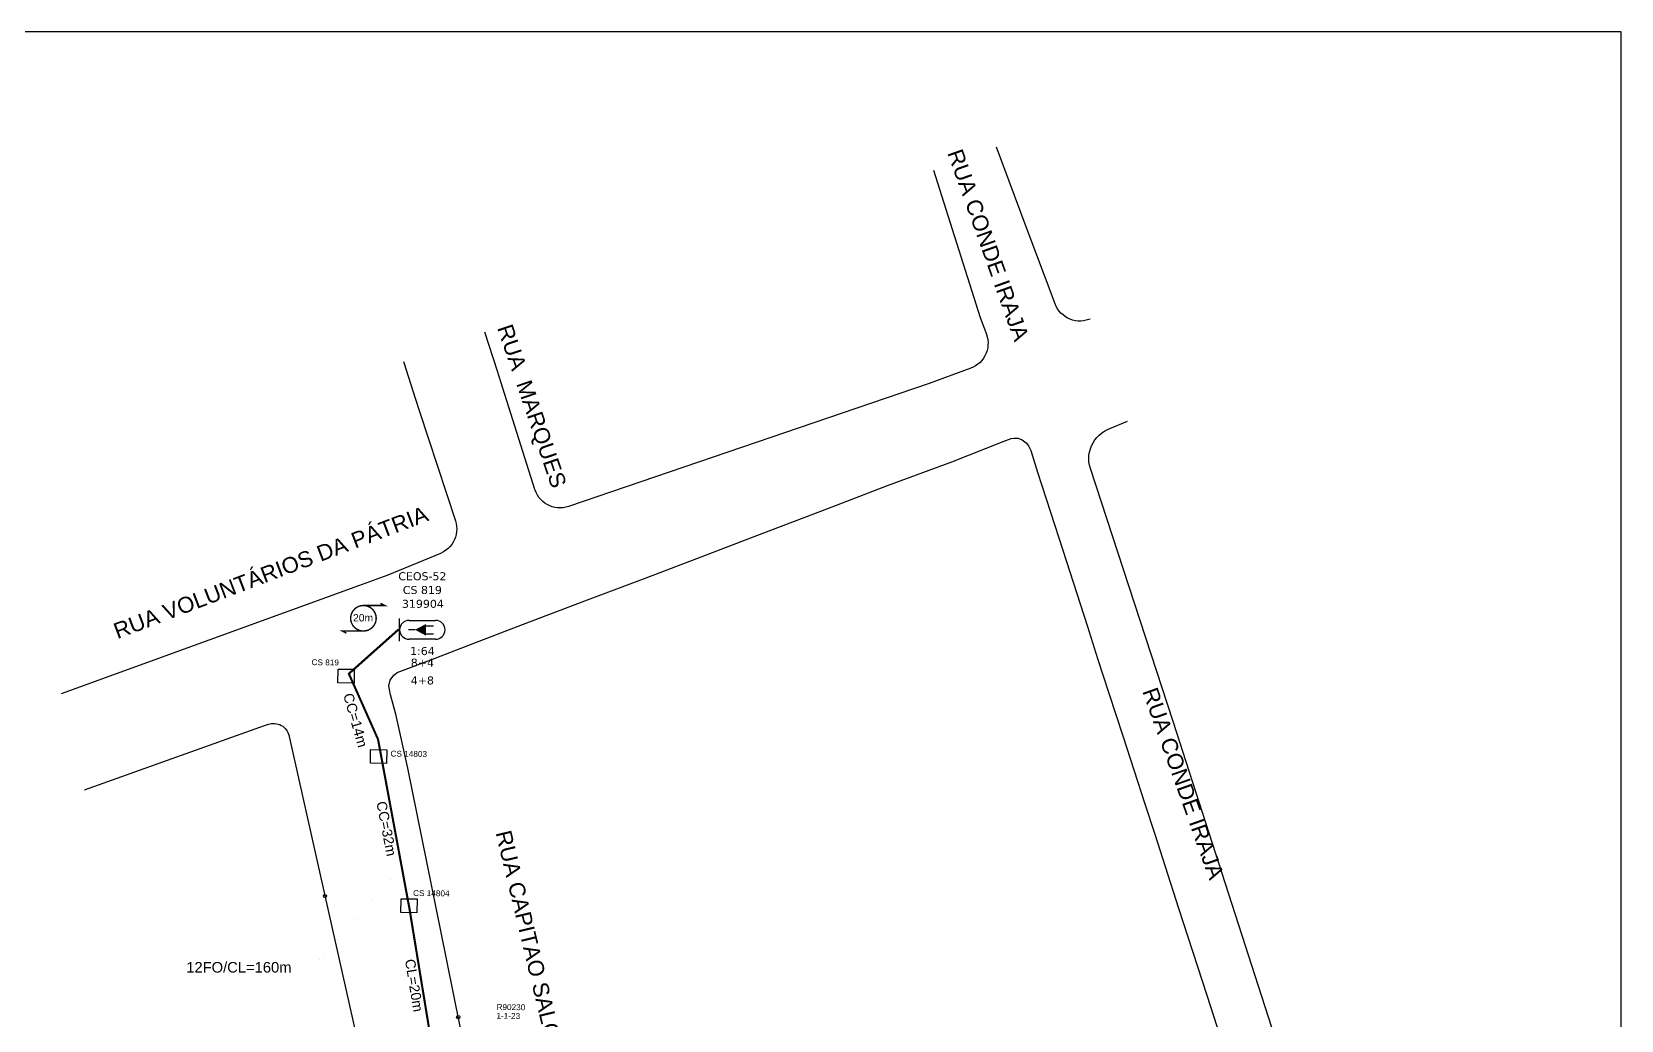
# Model space of a CAD drawing. Header units: millimetres. Extents: x 124 to 962, y 62 to 656.
# Drawn here: x 510.2 to 962.1, y 374.6 to 655.6 of the extents above; entities that cross this region are included whole.
import ezdxf
from ezdxf.enums import TextEntityAlignment as Align

# ---------------------------------------------------------------- set-up
doc = ezdxf.new("R2010")
doc.units = ezdxf.units.MM
doc.header["$LTSCALE"] = 0.1
doc.header["$MEASUREMENT"] = 0
for name, color, linetype in [('20.4-CEOS', 1, 'Continuous'), ('GIR_LV_EDIFICIOS', 7, 'Continuous'), ('JFO', 6, 'Continuous'), ('label_cabos', 7, 'Continuous'), ('MUB_DIVISA', 7, 'Continuous'), ('MUB_QUADRAS', 253, 'Continuous'), ('PROJETO NOVO', 60, 'Continuous'), ('SEGMENTO_texto', 7, 'Continuous')]:
    doc.layers.add(name, color=color, linetype=linetype)
doc.styles.add('siredit', font='verdana.ttf')
doc.styles.get("Standard").update_dxf_attribs({"font": 'arial.ttf'})

# ---------------------------------------------------------------- blocks, each defined once
blk = doc.blocks.new('DV')
at = {"linetype": 'Continuous'}
blk.add_circle((0, 0), 0.00000275, dxfattribs=at)
blk = doc.blocks.new('MHMZ')
at = {"color": 5}
for p, q in [((-0.0000133, 0.0000116), (0.000014, 0.0000116)), ((-0.0000133, -0.0000118), (-0.0000133, 0.0000116)), ((0.000014, 0.0000116), (0.000014, -0.0000118)), ((0.000014, -0.0000118), (-0.0000133, -0.0000118))]:
    blk.add_line(p, q, dxfattribs=at)
blk = doc.blocks.new('CEOS_RP_CT_DRT')
at = {"layer": '20.4-CEOS', "color": 0}
for p, q in [((-4.54, 1.19), (-1.19, 1.19)), ((-1.19, -1.19), (-4.54, -1.19))]:
    blk.add_line(p, q, dxfattribs=at)
for points in [[(-5.73, -1.43), (-5.73, 1.44)], [(-3.79, 0), (-4.59, 0)], [(-2.47, 0.48), (-1.45, 0.48)], [(-2.47, -0.52), (-1.45, -0.52)]]:
    blk.add_lwpolyline(points, dxfattribs=at)
blk.add_lwpolyline([(-3.79, 0, 0, 1.47, 0), (-2.41, 0, 1.47, 1.47, 0)], format="xyseb", dxfattribs=at)
for centre, start, end in [((-4.54, 0), 90, 270), ((-1.19, 0), 270, 90)]:
    blk.add_arc(centre, 1.19, start, end, dxfattribs=at)
at = {"layer": '20.4-CEOS', "color": 7, "style": 'siredit'}
for tag, p in [('Nº_DA_CEOS', (-2.86, 5.6)), ('LOCAL', (-2.86, 4.24)), ('SAP', (-2.86, 2.78)), ('RACIO_SPLITAGEM', (-2.86, -1.88)), ('FIBRAS_SPLITTER', (-2.86, -3.58)), ('FIBRAS_TOP_C', (-2.86, -5.08)), ('RESERVA_FINAIS', (-2.86, -6.39))]:
    blk.add_attdef(tag, text='', height=1.01, dxfattribs=at).set_placement(p, align=Align.TOP_CENTER)

msp = doc.modelspace()

# ---------------------------------------------------------------- linework, layer by layer
msp.add_lwpolyline([(123.57, 61.57), (962.14, 61.57), (962.14, 655.57), (123.57, 655.57), (123.57, 61.57)])
at = {"linetype": 'Continuous', "const_width": 0.0015}
msp.add_lwpolyline([(612.67, 415.15), (589.66, 389.11), (583.98, 389.11)], dxfattribs=at)
at = {"layer": 'JFO', "color": 1, "const_width": 0.403}
msp.add_lwpolyline([(604.5, 492.49, 1.000012), (604.5, 485.24, 0.999978)], format="xyb", close=True, dxfattribs=at)
for points in [[(604.5, 492.49), (610.55, 492.49), (609.34, 493.1)], [(604.5, 485.24), (598.45, 485.24), (599.66, 484.63)]]:
    msp.add_lwpolyline(points, dxfattribs=at)
at = {"layer": 'MUB_QUADRAS', "linetype": 'Continuous'}
for points in [[(811.12, 573.92), (810.8, 573.8), (810.05, 573.56), (809.28, 573.41), (808.5, 573.34), (807.72, 573.35), (806.94, 573.44), (806.16, 573.62), (805.43, 573.88), (804.71, 574.21), (804.03, 574.6), (803.42, 575.08), (802.83, 575.6), (802.32, 576.2), (801.86, 576.83), (801.48, 577.52), (801.18, 578.2), (793.25, 599.33), (784.55, 622.75)], [(766.62, 616.27), (768.91, 609.08), (779.88, 574.33), (781.64, 569.62), (781.65, 569.57), (781.88, 568.82), (782.03, 568.04), (782.1, 567.26), (782.09, 566.48), (782, 565.7), (781.82, 564.94), (781.56, 564.19), (781.23, 563.48), (780.83, 562.81), (780.35, 562.18), (779.82, 561.61), (779.22, 561.1), (778.58, 560.65), (777.89, 560.26), (777.17, 559.96), (765.33, 555.64), (662.84, 520.63), (662.07, 520.42), (661.31, 520.28), (660.53, 520.22), (659.73, 520.25), (658.97, 520.37), (658.2, 520.57), (657.47, 520.84), (656.76, 521.18), (656.09, 521.6), (655.47, 522.08), (654.92, 522.62), (654.41, 523.24), (653.97, 523.88), (653.61, 524.57), (653.31, 525.31), (653.27, 525.46), (643.55, 556.12)], [(643.55, 556.12), (642.62, 559.06), (639.06, 570.2)], [(615.92, 561.84), (619.32, 551.12), (620.47, 547.62), (630.66, 516.59), (630.86, 515.83), (630.99, 515.05), (631.04, 514.27), (630.99, 513.49), (630.87, 512.71), (630.68, 511.96), (630.39, 511.22), (630.03, 510.52), (629.61, 509.86), (629.12, 509.24), (628.56, 508.69), (627.96, 508.19), (627.3, 507.76), (626.6, 507.4), (626.42, 507.32), (611.48, 501.1), (603.1, 498.06)], [(878.76, 323.18), (850.59, 410.42), (834.75, 459.5), (811.2, 531.47), (810.96, 532.39), (810.81, 533.32), (810.75, 534.25), (810.8, 535.19), (810.95, 536.12), (811.19, 537.04), (811.53, 537.92), (811.95, 538.76), (812.46, 539.54), (813.05, 540.28), (813.72, 540.95), (814.44, 541.54), (815.24, 542.06), (816.08, 542.48), (816.78, 542.77), (821.79, 544.92)], [(644.29, 311.85), (626.62, 399.51), (617.13, 446.21), (613.76, 461.58), (612.19, 467.14), (611.9, 468.58), (611.77, 469.63), (612.12, 471.27), (613.12, 472.69), (614.05, 473.47), (623.63, 477.07), (637.45, 482.38), (649.72, 487.05), (667.43, 493.8), (684.86, 500.38), (699.27, 505.9), (716.38, 512.43), (736.58, 520.11), (753.55, 526.59), (771.78, 533.37), (786.42, 539.09), (788.69, 539.94), (789.57, 540.09), (790.7, 540.02), (791.77, 539.55), (792.97, 538.77), (793.58, 537.89), (794.23, 536.53), (796.19, 530.36), (799.83, 518.99), (803.35, 508.21), (807.31, 495.91), (810.39, 486.49), (813.26, 477.45), (816.46, 467.61), (820.4, 455.49), (823.65, 445.46), (826.58, 436.41), (829.49, 427.45), (832.45, 418.31), (836.24, 406.5), (844.29, 381.68), (850.84, 361.45)], [(603.1, 498.06), (518.59, 467.41)], [(525.23, 440.1), (576.41, 458.35), (577.49, 458.72), (577.94, 458.86), (578.4, 458.93), (578.87, 458.96), (579.35, 458.95), (579.81, 458.89), (580.26, 458.77), (580.71, 458.62), (581.13, 458.41), (581.54, 458.15), (581.9, 457.87), (582.24, 457.54), (582.54, 457.18), (582.81, 456.79), (583.04, 456.37), (583.2, 455.93), (583.34, 455.48), (583.34, 455.47), (583.4, 455.23), (593.46, 410.42), (630.72, 244.6)]]:
    msp.add_lwpolyline(points, dxfattribs=at)
at = {"layer": 'PROJETO NOVO', "color": 1, "linetype": 'Continuous', "const_width": 0.6}
msp.add_lwpolyline([(614.48, 485.67), (600.36, 473.1), (608.66, 454.44, 1.475758), (608.66, 454.44), (617.59, 406.32), (617.59, 406.32, 2.031002), (617.59, 406.32), (617.59, 406.32), (617.59, 406.32), (624.71, 362.83)], format="xyb", dxfattribs=at)

# ---------------------------------------------------------------- block references
at = {"layer": '20.4-CEOS', "color": 5}
ref = msp.add_blockref('CEOS_RP_CT_DRT', (627.71, 485.59), dxfattribs=dict(at, xscale=2.254079102694335, yscale=2.254079102694335, zscale=2.254079097237012))
ref.add_attrib('Nº_DA_CEOS', 'CEOS-52', dxfattribs={"color": 5, "height": 2.276, "style": 'siredit'}).set_placement((621.26, 501.95), align=Align.TOP_CENTER)
ref.add_attrib('LOCAL', 'CS 819', dxfattribs={"color": 5, "height": 2.276, "style": 'siredit'}).set_placement((621.26, 498.04), align=Align.TOP_CENTER)
ref.add_attrib('SAP', '319904', dxfattribs={"color": 5, "height": 2.276, "style": 'siredit'}).set_placement((621.42, 494.12), align=Align.TOP_CENTER)
ref.add_attrib('RACIO_SPLITAGEM', '1:64', dxfattribs={"color": 5, "height": 2.276, "style": 'siredit'}).set_placement((621.26, 480.68), align=Align.TOP_CENTER)
ref.add_attrib('FIBRAS_SPLITTER', '8+4', dxfattribs={"color": 5, "height": 2.276, "style": 'siredit'}).set_placement((621.26, 477.39), align=Align.TOP_CENTER)
ref.add_attrib('FIBRAS_TOP_C', '4+8', dxfattribs={"color": 5, "height": 2.276, "style": 'siredit'}).set_placement((621.26, 472.33), align=Align.TOP_CENTER)
at = {"layer": 'MUB_DIVISA', "xscale": 166979.2361899104, "yscale": 166979.2361899104, "zscale": 166979.2361899104}
for p, rotation in [((593.57, 409.93), 359.2962603584743), ((593.57, 409.93), 359.2962603584743), ((631.47, 375.48), 359.2961572129651), ((631.47, 375.48), 359.2961572129651)]:
    msp.add_blockref('DV', p, dxfattribs=dict(at, rotation=rotation))
at = {"layer": 'PROJETO NOVO', "color": 3, "yscale": 166979.2361899104, "zscale": 166979.2361899104}
for p, xscale, rotation in [((599.51, 472.44), 166979.2361899103, 359.2962581655849), ((608.75, 449.6), 166979.2361899103, 359.2962358072458), ((617.41, 407.16), 166979.2361899104, 359.2962029175403)]:
    msp.add_blockref('MHMZ', p, dxfattribs=dict(at, xscale=xscale, rotation=rotation))

# ---------------------------------------------------------------- texts
at = {"layer": 'GIR_LV_EDIFICIOS', "color": 0}
for s, p in [('1-1-23', (642.31, 375.04)), ('R90230', (642.34, 377.54))]:
    msp.add_text(s, height=1.67, rotation=359.2961, dxfattribs=at).set_placement(p)
at = {"layer": 'JFO', "color": 1}
msp.add_text('20m', height=2.1, dxfattribs=at).set_placement((601.55, 487.95))
at = {"layer": 'label_cabos', "linetype": 'Continuous', "char_height": 2.85, "attachment_point": 6}
for s, insert, rotation in [('CC=14m', (604.38, 452.27), 285.8055), ('CC=32m', (612.54, 421.29), 280.9194), ('CL=20m', (620.14, 377.02), 279.3377)]:
    msp.add_mtext(s, dxfattribs=dict(at, insert=insert, rotation=rotation))
at = {"layer": 'label_cabos', "linetype": 'Continuous', "insert": (554.12, 389.63), "char_height": 3, "attachment_point": 4}
msp.add_mtext('12FO/CL=160m', dxfattribs=at)
at = {"layer": 'PROJETO NOVO', "color": 3}
for s, p in [('CS 819', (589.74, 475.54)), ('CS 14803', (612.21, 449.56)), ('CS 14804', (618.61, 409.93))]:
    msp.add_text(s, height=1.67, rotation=359.2962, dxfattribs=at).set_placement(p)
at = {"layer": 'SEGMENTO_texto', "color": 253}
for s, rotation, p in [('RUA CONDE IRAJA', 289.5744, (770.47, 621.18)), ('RUA  MARQUES', 288.7898, (642.48, 571.45)), ('RUA VOLUNTÁRIOS DA PÁTRIA', 20.8397, (534.55, 482.91)), ('RUA CONDE IRAJA', 289.5744, (825.91, 468.14)), ('RUA CAPITAO SALOMAO', 283.4679, (642.05, 427.93))]:
    msp.add_text(s, height=4.5, rotation=rotation, dxfattribs=at).set_placement(p)

doc.saveas('drawing.dxf')
